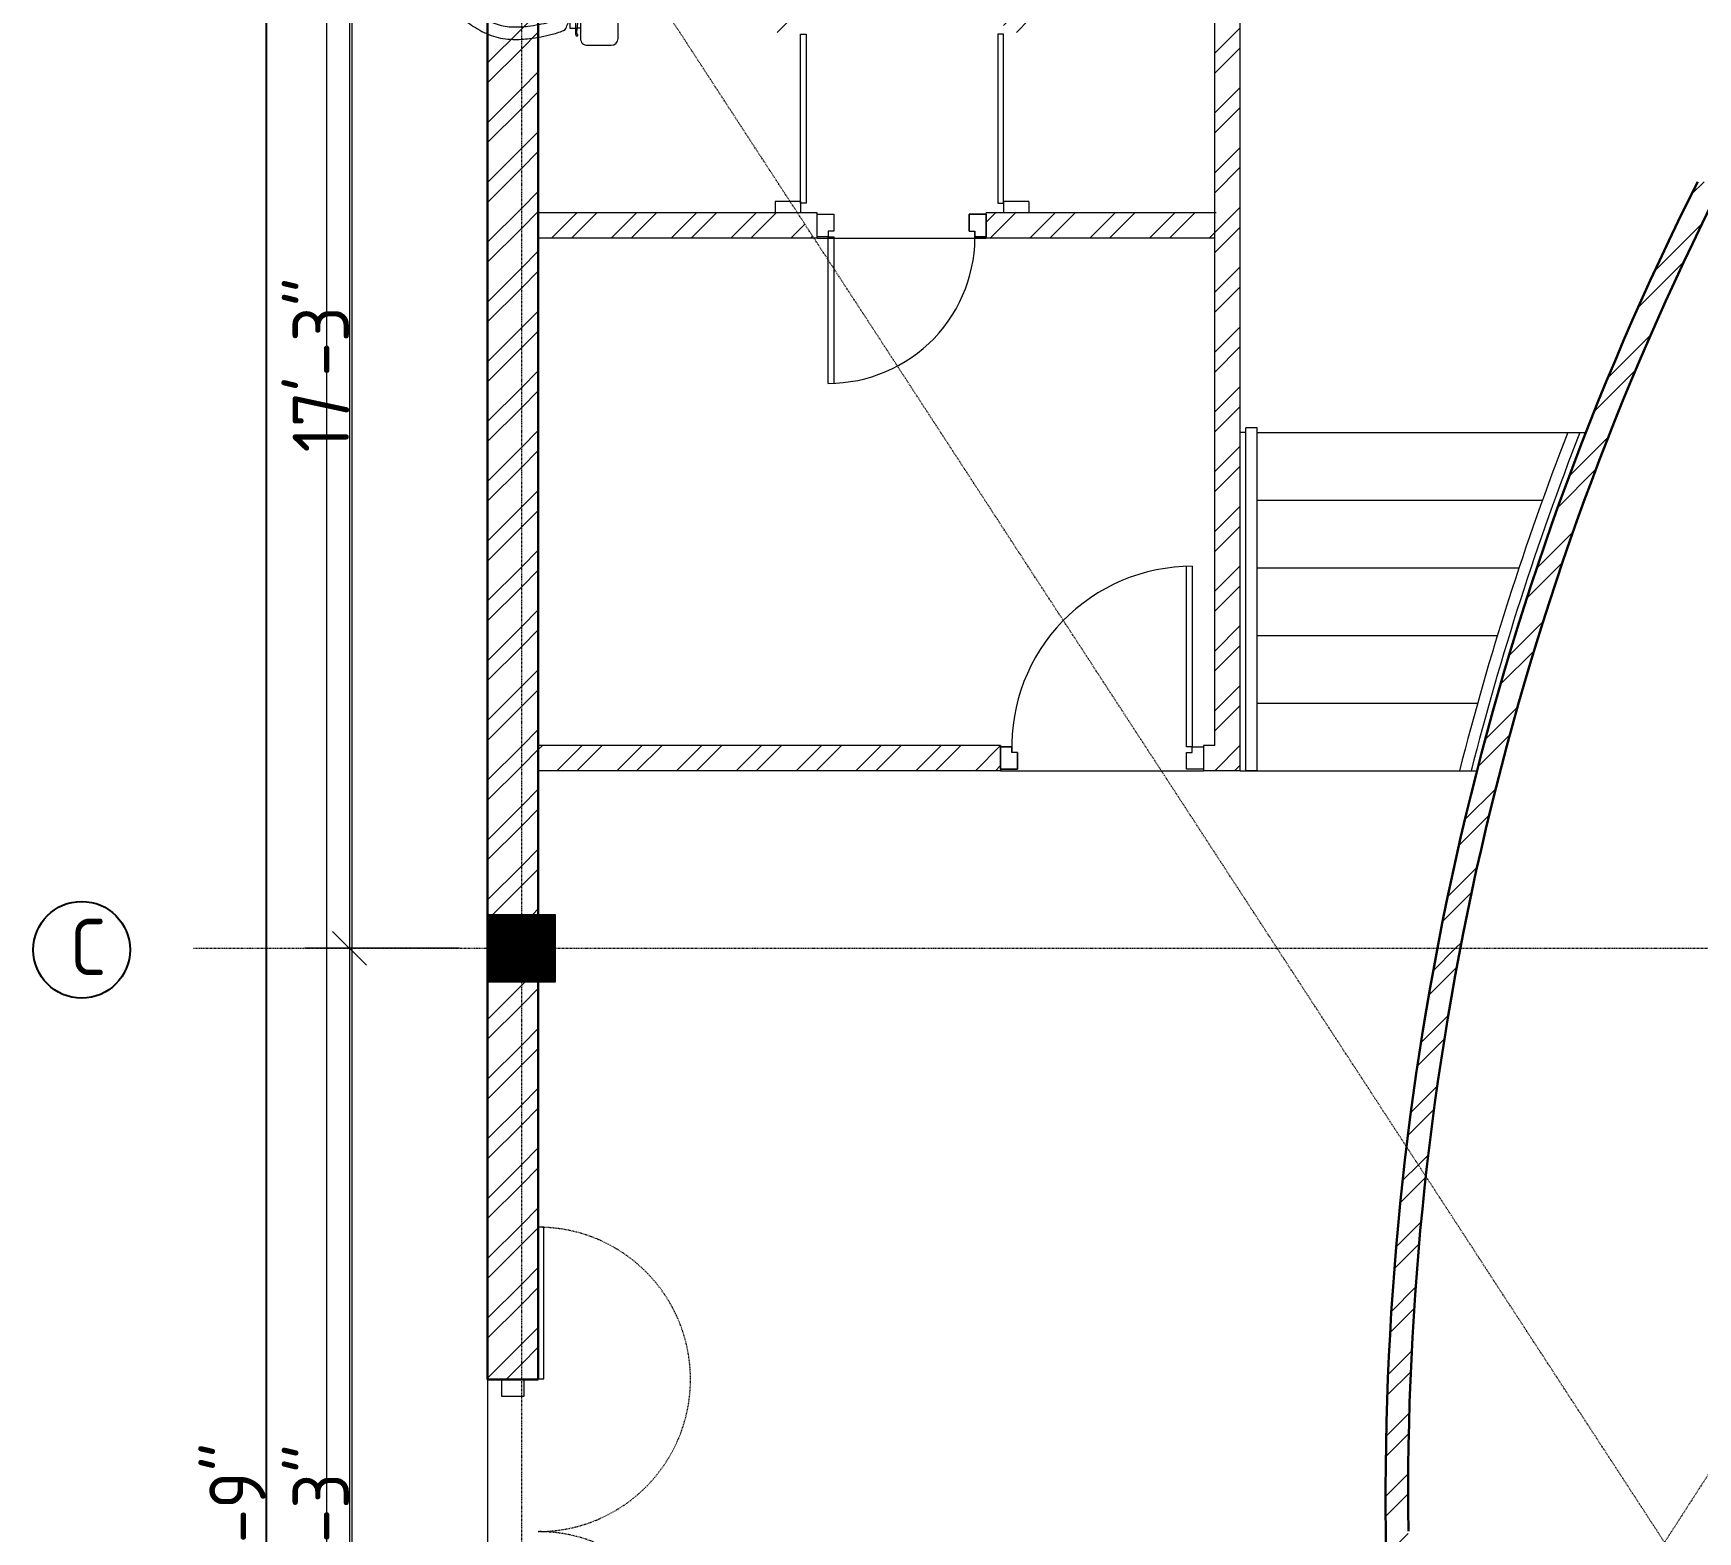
# Model space of a CAD drawing. Extents: x -95606 to 113309, y -42160 to -940.
# Drawn here: x -42601.6 to -42306.3, y -18558.1 to -18292.3 of the extents above; entities that cross this region are included whole.
import ezdxf

# ---------------------------------------------------------------- set-up
doc = ezdxf.new("R2010")
doc.units = 0
doc.header["$LTSCALE"] = 0.02
doc.header["$MEASUREMENT"] = 0
doc.header["$PDMODE"] = 3
doc.header["$PDSIZE"] = -2
for name, pattern in [('ACAD_ISO04W100', [30, 24, -3, 0, -3]), ('CENTERX2', [101.60000000000001, 63.5, -12.7, 12.7, -12.7]), ('DASHED', [0.75, 0.5, -0.25])]:
    doc.linetypes.add(name, pattern=pattern)
doc.layers.get('0').update_dxf_attribs({"linetype": 'CONTINUOUS'})
doc.layers.get('DEFPOINTS').update_dxf_attribs({"linetype": 'CONTINUOUS'})
for name, color, linetype, lineweight in [('DOOR WIN TEXT', 102, 'CONTINUOUS', 25), ('Hatch', 252, 'CONTINUOUS', 9), ('RBH BB WALL', 24, 'CONTINUOUS', 9), ('RBH CENTER LINE', 1, 'ACAD_ISO04W100', 13), ('RBH DIMENSIONS', 8, 'CONTINUOUS', 15), ('RBH HAND RAIL - 0.13', 131, 'CONTINUOUS', 13), ('RBH TEXT', 50, 'CONTINUOUS', 13), ('RBH TEXT FRAME', 90, 'CONTINUOUS', 25), ('RBH WALL - 0.13', 253, 'CONTINUOUS', 13), ('RBH WALL - 0.18', 252, 'CONTINUOUS', 18), ('RBH WALL - 0.30', 7, 'CONTINUOUS', 30), ('T', 15, 'CONTINUOUS', 9)]:
    doc.layers.add(name, color=color, linetype=linetype, lineweight=lineweight)
doc.layers.add('RBH DO & WIN', color=7, linetype='CONTINUOUS', lineweight=9, true_color=0x8a008a)
doc.layers.add('RBH STAIRCASE', color=7, linetype='CONTINUOUS', lineweight=15, true_color=0x287763)
doc.styles.get("Standard").update_dxf_attribs({"font": 'ISOCP'})
doc.dimstyles.new('RBH DIM 01', dxfattribs={"dimtxt": 10, "dimasz": 6, "dimexe": 8, "dimexo": 5, "dimgap": 0.09, "dimtad": 1, "dimdec": 0, "dimzin": 0, "dimdsep": 46, "dimlunit": 4, "dimtxsty": 'Standard', "dimblk": 'OBLIQUE', "dimcen": 0.09, "dimclrd": 4, "dimclre": 1, "dimclrt": 2, "dimadec": 0, "dimazin": 0, "dimtfac": 1, "dimtdec": 0, "dimtofl": 0, "dimtmove": 0, "dimatfit": 3, "dimldrblk": 'OPEN30', "dimfxl": 1, "dimtolj": 1, "dimtzin": 0, "dimlwd": -1, "dimlwe": -1, "dimarcsym": 0})
pattern_1 = [(45, (-411609.7357778816, -522238.592711931), (-5.303300858899106, 5.303300858899107), []), (45, (-411606.2002439816, -522238.592711931), (-5.303300858899106, 5.303300858899107), [])]

# ---------------------------------------------------------------- blocks, each defined once
blk = doc.blocks.new('_Oblique')
at = {"color": 0, "linetype": 'ByBlock', "lineweight": -2}
blk.add_line((-0.5, -0.5), (0.5, 0.5), dxfattribs=at)
blk = doc.blocks.new('*D945')
at = {"layer": 'DEFPOINTS', "color": 0, "lineweight": -2, "ltscale": 0.75, "transparency": 16777216}
for p in [(-42520.99600478176, -18247.60329317254), (-42545.47614968261, -18454.60329317254), (-42520.99600478176, -18454.60329317254)]:
    blk.add_point(p, dxfattribs=at)
at = {"layer": 'RBH DIMENSIONS', "color": 1, "ltscale": 0.75, "transparency": 16777216}
for p, q in [((-42525.99600478176, -18247.60329317254), (-42553.47614968261, -18247.60329317254)), ((-42525.99600478176, -18454.60329317254), (-42553.47614968261, -18454.60329317254))]:
    blk.add_line(p, q, dxfattribs=at)
at = {"layer": 'RBH DIMENSIONS', "color": 4, "ltscale": 0.75, "transparency": 16777216}
blk.add_line((-42545.47614968261, -18247.60329317254), (-42545.47614968261, -18454.60329317254), dxfattribs=at)
at = {"layer": 'RBH DIMENSIONS', "color": 4, "ltscale": 0.75, "transparency": 16777216, "xscale": 6, "yscale": 6, "zscale": 6}
for p, rotation in [((-42545.47614968261, -18247.60329317254), 90), ((-42545.47614968261, -18454.60329317254), 270)]:
    blk.add_blockref('_Oblique', p, dxfattribs=dict(at, rotation=rotation))
at = {"layer": 'RBH DIMENSIONS', "color": 2, "ltscale": 0.75, "transparency": 16777216, "insert": (-42550.5661496826, -18351.10329317255), "char_height": 10, "attachment_point": 5, "rotation": 90}
blk.add_mtext('\\A1;17\'-3"', dxfattribs=at)
blk = doc.blocks.new('_Open30')
at = {"color": 0, "linetype": 'ByBlock', "lineweight": -2}
for p, q in [((-1, 0.26794919), (0, 0)), ((0, 0), (-1, -0.26794919)), ((0, 0), (-1, 0))]:
    blk.add_line(p, q, dxfattribs=at)
blk = doc.blocks.new('*D946')
at = {"layer": 'DEFPOINTS', "color": 0, "lineweight": -2, "ltscale": 0.75, "transparency": 16777216}
for p in [(-42520.99600478176, -18454.60329317254), (-42545.47614968261, -18661.60329317254), (-42520.99600478176, -18661.60329317254)]:
    blk.add_point(p, dxfattribs=at)
at = {"layer": 'RBH DIMENSIONS', "color": 1, "ltscale": 0.75, "transparency": 16777216}
for p, q in [((-42525.99600478176, -18454.60329317254), (-42553.47614968261, -18454.60329317254)), ((-42525.99600478176, -18661.60329317254), (-42553.47614968261, -18661.60329317254))]:
    blk.add_line(p, q, dxfattribs=at)
at = {"layer": 'RBH DIMENSIONS', "color": 4, "ltscale": 0.75, "transparency": 16777216}
blk.add_line((-42545.47614968261, -18454.60329317254), (-42545.47614968261, -18661.60329317254), dxfattribs=at)
at = {"layer": 'RBH DIMENSIONS', "color": 4, "ltscale": 0.75, "transparency": 16777216, "xscale": 6, "yscale": 6, "zscale": 6}
for p, rotation in [((-42545.47614968261, -18454.60329317254), 90), ((-42545.47614968261, -18661.60329317254), 270)]:
    blk.add_blockref('_Oblique', p, dxfattribs=dict(at, rotation=rotation))
at = {"layer": 'RBH DIMENSIONS', "color": 2, "ltscale": 0.75, "transparency": 16777216, "insert": (-42550.5661496826, -18558.10329317255), "char_height": 10, "attachment_point": 5, "rotation": 90}
blk.add_mtext('\\A1;17\'-3"', dxfattribs=at)
blk = doc.blocks.new('*D950')
at = {"layer": 'DEFPOINTS', "color": 0, "lineweight": -2, "ltscale": 0.75, "transparency": 16777216}
for p in [(-42557.07311181848, -18247.60329317254), (-42560.26094767994, -18868.60329317254), (-42557.07311181848, -18868.60329317254)]:
    blk.add_point(p, dxfattribs=at)
at = {"layer": 'DOOR WIN TEXT', "color": 1, "ltscale": 0.75, "transparency": 16777216}
for p, q in [((-42562.07311181848, -18247.60329317254), (-42568.26094767994, -18247.60329317254)), ((-42562.07311181848, -18868.60329317254), (-42568.26094767994, -18868.60329317254))]:
    blk.add_line(p, q, dxfattribs=at)
at = {"layer": 'DOOR WIN TEXT', "color": 4, "ltscale": 0.75, "transparency": 16777216}
blk.add_line((-42560.26094767994, -18247.60329317254), (-42560.26094767994, -18868.60329317254), dxfattribs=at)
at = {"layer": 'DOOR WIN TEXT', "color": 4, "ltscale": 0.75, "transparency": 16777216, "xscale": 6, "yscale": 6, "zscale": 6}
for p, rotation in [((-42560.26094767994, -18247.60329317254), 90), ((-42560.26094767994, -18868.60329317254), 270)]:
    blk.add_blockref('_Oblique', p, dxfattribs=dict(at, rotation=rotation))
at = {"layer": 'DOOR WIN TEXT', "color": 2, "ltscale": 0.75, "transparency": 16777216, "insert": (-42565.35094767993, -18558.10329317255), "char_height": 10, "attachment_point": 5, "rotation": 90}
blk.add_mtext('\\A1;51\'-9"', dxfattribs=at)
blk = doc.blocks.new('DW1')
at = {"layer": 'RBH DO & WIN', "ltscale": 0.75}
for points in [[(0, 2), (3, 2), (3, -2), (0, -2)], [(54, 2), (51, 2), (51, -2), (54, -2)], [(-0.1288510268204845, -4.500000000058208), (-0.1288510268204845, -5.500000000058208), (-27, -5.500000000058208), (-27, -4.500000000058208)], [(54.12885102682048, -4.500000000058208), (54.12885102682048, -5.500000000058208), (81, -5.500000000058208), (81, -4.500000000058208)]]:
    blk.add_lwpolyline(points, close=True, dxfattribs=at)
at = {"layer": 'RBH DO & WIN', "linetype": 'DASHED', "ltscale": 0.15}
for centre in [(0, -4.500000000058208), (54, -4.500000000058208)]:
    blk.add_arc(centre, 27, 180, 0, dxfattribs=at)
blk = doc.blocks.new('WC')
at = {"layer": 'T', "color": 20, "linetype": 'Continuous'}
blk.add_lwpolyline([(5.185914871772638, -7.487984849098211), (5.185914871772638, -5.592378769189053), (3.550270554255348, -5.592378769189053, 0.0305233690984547), (5.4386653411334, -4.740034718662172, 0.0547400935511321), (6.261389080953903, -2.484506639038954, 0.0276815532615558), (7.012927671285524, 1.530480482173516, 0.0379064816251762), (7.173784738965423, 4.511045378399103, 0.0718291389595183), (6.597054907927031, 7.968788086524, 0.07159889264581099), (5.062240501831638, 11.13285129502492, 0.0316332895777253), (3.449414756795248, 13.29372066599171, 0.1104652710986022), (1.542048538502513, 14.56969043948084, 0.072609613058966), (0.4145795971476219, 14.7913590887747, 0.0240610733113487), (-0.4795404054652864, 14.8240629685788, 0.0240610733113488), (-1.373660408078194, 14.7913590887747, 0.072609613058966), (-2.501129349429447, 14.56969043948084, 0.0502769354611629), (-3.978556810250212, 13.7293314425624, 0.0718777976286563), (-5.948142554372224, 11.13285129502492, 0.07159889264581099), (-7.482956960467617, 7.968788086524, 0.0718291389595183), (-8.059686791509648, 4.511045378399103, 0.0379064816251762), (-7.898829723829748, 1.530480482173516, 0.027681553261556), (-7.147291133479938, -2.484506639038954, 0.0547400935511745), (-6.324567393673988, -4.740034718663082, 0.0305233690984476), (-4.436172606781382, -5.592378769189053), (-6.071816924295035, -5.592378769189053), (-6.071816924295035, -6.591743343107737)], format="xyb", dxfattribs=at)
at = {"layer": 'T', "color": 15, "linetype": 'Continuous'}
blk.add_lwpolyline([(4.815718880027362, 1.817051685689875, 0.0379064816252289), (4.958496132518575, 4.462610708472312, 0.0718291389590164), (4.485969481133452, 7.295610659800332, 0.0715988926463217), (3.226707508000345, 9.891614752026724, 0.0868619999494411), (1.939920170180357, 11.65888144056134, 0.1101547250443407), (1.026778147940149, 12.41461597400666, 0.0606315937992031), (-0.4795404054652864, 12.60208791376226, 0.0606315937992031), (-1.985858958870721, 12.41461597400666, 0.1647116893850715), (-3.026634467930762, 11.65888144056134, 0.0570579070422738), (-4.112609560540931, 10.06464330845028, 0.0444558028881388), (-5.371871533659487, 7.295610659800332, 0.0718291389590164), (-5.8443981850628, 4.462610708472312, 0.0379064816252289), (-5.701620932553396, 1.817051685689875, 0.027681553261527), (-4.99518903094713, -1.956959420900602, 0.0547400935513346), (-4.338226023509832, -3.758048217583564, 0.0709025058760243), (-2.722718793099829, -4.203336587857847), (-0.4795404054652864, -4.203336587859666), (1.836816740573794, -4.203336587859666, 0.0709025058760243), (3.452323970983799, -3.758048217581746, 0.054740093551292), (4.109286978402906, -1.956959420901512, 0.0276815532615271)], format="xyb", close=True, dxfattribs=at)
at = {"layer": 'T', "color": 20, "linetype": 'Continuous'}
for points in [[(0.9687650310429488, 0, 0.0590191261804286), (0.840271205803674, 1.084786038702986, 0.0725853768580368), (0.5096370894957545, 1.910860540629983, 0.1066643080517607), (-0.0506469423139606, 2.526744483466245, 0.1562815144078775), (-0.5987958138334762, 2.702364892362311, 0.1562815144078204), (-1.146944685374819, 2.526744483467155, 0.1066643080520516), (-1.707228717184534, 1.910860540629983, 0.0725853768579117), (-2.037862833474264, 1.084786038706624, 0.059019126180507), (-2.166356658713539, 0, 0.0590191261806033), (-2.037862833474264, -1.084786038705715, 0.0725853768582857), (-1.707228717184534, -1.910860540630892, 0.1066643080517848), (-1.146944685374819, -2.526744483468064, 0.1562815144076592), (-0.5987958138334762, -2.70236489236322, 0.1562815144080388), (-0.0506469423139606, -2.526744483467155, 0.1066643080520273), (0.5096370894957545, -1.910860540630892, 0.0725853768577877), (0.840271205803674, -1.084786038704805, 0.0590191261803645)], [(-7.896895772498738, -14.15304770960665), (-0.4795404054652864, -14.15304770960665), (7.157357536549625, -14.15304770960665, 0.4142135623730306), (8.369540339352625, -12.94086490680547), (8.369540339352625, -8.700167651898482, 0.4579617922720282), (7.4027238557087, -7.487984849098211), (-0.4795404054652864, -7.487984849098211), (-7.922713216832108, -7.487984849098211, 0.4186478146182976), (-9.1090785752981, -8.700167651898482), (-9.1090785752981, -12.94086490680547, 0.4142135623730306)]]:
    blk.add_lwpolyline(points, format="xyb", close=True, dxfattribs=at)
for points in [[(-3.719290304057267, -7.501733849440824), (-3.719290304057267, -6.591743343107737), (-7.086874287653245, -6.591743343107737), (-7.399695656121821, -6.737991817339207), (-7.42576410347965, -6.997989104864246), (-7.204182300834418, -7.030488765803965), (-7.099908511333977, -6.89236520680879), (-6.774052919184669, -6.827365884925711), (-4.631685962086976, -7.046738596273826), (-4.631685962086976, -7.485484018971873)], [(-6.071816924295035, -7.487984849098211), (-6.071816924295035, -6.951312819431223)], [(-4.934620047873522, -7.026665615950151), (-4.934620047873522, -7.487984849098211)]]:
    blk.add_lwpolyline(points, dxfattribs=at)
blk = doc.blocks.new('BGT')
at = {"layer": 'RBH BB WALL'}
for p, q in [((0, 24), (0, 27)), ((0, 27), (4, 27)), ((0, 27), (0, 24)), ((3.999999998835847, 27), (0, 27)), ((4, 27), (3.999999999126885, 25.00000000029104)), ((3.999999999708962, 25.00000000029104), (3.999999998835847, 27)), ((3, 24), (0, 24)), ((0, 24), (3, 24)), ((3, 24), (3, 24.99999999988358)), ((3, 24.99999999988358), (3.999999999534339, 25.00000000029104)), ((0, -3), (0, 0)), ((0, 0), (3, 0)), ((3, 0), (3, -1)), ((3, -1), (3.999999999534339, -1.000000000349246)), ((3.999999999534339, -1.000000000349246), (3.999999999534339, -4.074536263942719e-10)), ((3.999999999534339, -4.074536263942719e-10), (30, -4.074536263942719e-10)), ((3.999999999534339, -1.000000000349246), (3.999999998835847, -3)), ((30.01922366238432, -0.9999999983119778), (3.999999999534339, -0.9999999892315827)), ((3.999999998835847, -3), (0, -3))]:
    blk.add_line(p, q, dxfattribs=at)
blk.add_arc((3.999999999534339, -1.000000000349246), 26.0192236628487, 6.670106611340577e-09, 92.20259816163764, dxfattribs=at)
blk = doc.blocks.new('HT')
at = {"layer": 'RBH BB WALL'}
for p, q in [((-3, 0), (0, 0)), ((-3, -3.999999998719431), (-3, 0)), ((0, 0), (0, -2.999999999767169)), ((29.99999999988358, 9.313225746154785e-10), (32.99999999988358, 9.313225746154785e-10)), ((29.99999999988358, -2.999999999068677), (29.99999999988358, 9.313225746154785e-10)), ((32.99999999988358, 9.313225746154785e-10), (29.99999999988358, 9.313225746154785e-10)), ((29.99999999988358, 9.313225746154785e-10), (29.99999999988358, -2.999999999068677)), ((32.99999999988358, 9.313225746154785e-10), (32.99999999988358, -3.999999999068677)), ((32.99999999988358, -3.99999999802094), (32.99999999988358, 9.313225746154785e-10)), ((-1.000000000349246, -3.999999999534339), (-3, -3.999999998719431)), ((0, -2.999999999767169), (-1.000000000116415, -2.999999999767169)), ((-1.000000000116415, -2.999999999767169), (-1.000000000349246, -3.999999999534339)), ((-1.000000000349246, -3.999999999534339), (-3.492459654808044e-10, -3.999999999534339)), ((-1.000000000349246, -36.01562118687434), (-0.9999999891733751, -3.999999999534339)), ((-3.492459654808044e-10, -3.999999999534339), (-3.492459654808044e-10, -35.99999999970896)), ((29.99999999988358, -2.999999999068677), (30.99999999988358, -2.999999999068677)), ((30.99999999988358, -2.999999999068677), (31.00000000017462, -3.999999998719431)), ((32.99999999988358, -3.999999999068677), (31.00000000017462, -3.999999998311978)), ((31.00000000017462, -3.999999998719431), (32.99999999988358, -3.99999999802094))]:
    blk.add_line(p, q, dxfattribs=at)
blk.add_arc((-1.000000000349246, -3.999999999417923), 32.01562118749514, 270, 1.789910608766917, dxfattribs=at)

msp = doc.modelspace()

# ---------------------------------------------------------------- hatches: boundary and pattern name
at = {"layer": 'Hatch', "ltscale": 0.75}
h = msp.add_hatch(dxfattribs=at)
h.set_pattern_fill('ANSI32', color=256, scale=20)
h.set_pattern_definition(pattern_1)
h.paths.add_polyline_path([(-42215.99600478187, -18247.60329317254), (-42508.99600478176, -18247.60329317254), (-42508.99600478176, -18250.60329317254), (-42469.99600478176, -18250.60329317254), (-42469.99600478176, -18292.10329317254), (-42465.49600478176, -18292.10329317254), (-42465.49600478176, -18250.60329317254), (-42429.49600478176, -18250.60329317254), (-42429.49600478176, -18292.10329317248), (-42424.99600478176, -18292.10329317248), (-42424.99600478176, -18250.60329317254), (-42391.99600478176, -18250.60329317254), (-42391.99600478176, -18418.60329317248), (-42393.99600478176, -18418.60329317248), (-42393.99600478176, -18423.10329317248), (-42387.49600478176, -18423.10329317248), (-42387.49600478176, -18250.60329317254), (-42215.99600478187, -18250.60329317254)])
h = msp.add_hatch(dxfattribs=at)
h.set_pattern_fill('ANSI32', color=256, scale=20)
h.set_pattern_definition(pattern_1)
h.paths.add_polyline_path([(-42514.99600478176, -18253.60329317254), (-42520.99600478176, -18253.60329317254), (-42520.99600478176, -18448.60329317254), (-42514.99600478176, -18448.60329317254)])
h = msp.add_hatch(dxfattribs=at)
h.set_pattern_fill('ANSI32', color=256, scale=20)
h.set_pattern_definition(pattern_1)
h.paths.add_polyline_path([(-42511.99600478176, -18253.60329317254), (-42514.99600478176, -18253.60329317254), (-42514.99600478176, -18448.60329317254), (-42511.99600478176, -18448.60329317254)])
h = msp.add_hatch(dxfattribs=at)
h.set_pattern_fill('ANSI32', color=256, scale=20)
h.set_pattern_definition(pattern_1)
edge = h.paths.add_edge_path()
edge.add_line((-42248.99600478176, -18318.60329314768), (-42306.34197002721, -18318.60329314763))
edge.add_arc((-41843.08917165113, -18551.75985183979), 518.6184879701481, 153.2837470653468, 169.2025705299163)
edge.add_line((-42352.52585974139, -18454.60329317254), (-42348.45319022455, -18454.60329317254))
edge.add_arc((-41843.08917165124, -18551.75985184014), 514.6184879701613, 153.5578454749396, 169.1176249655437, ccw=False)
edge.add_line((-42303.87052953029, -18322.60329314757), (-42248.99600478176, -18322.60329314763))
edge.add_line((-42248.99600478176, -18322.60329314763), (-42248.99600478176, -18318.60329314768))
h = msp.add_hatch(dxfattribs=at)
h.set_pattern_fill('ANSI32', color=256, scale=20)
h.set_pattern_definition(pattern_1)
h.paths.add_polyline_path([(-42466.03276948766, -18324.10329317248), (-42511.99600478176, -18324.10329317248), (-42511.99600478176, -18328.60329317254), (-42463.09894595826, -18328.60329317248)])
h = msp.add_hatch(dxfattribs=at)
h.set_pattern_fill('ANSI32', color=256, scale=20)
h.set_pattern_definition(pattern_1)
h.paths.add_polyline_path([(-42391.99600478176, -18324.10329317242), (-42432.55433418277, -18324.10329317248), (-42432.55433418277, -18324.35329317306), (-42432.55433418277, -18328.60329317248), (-42391.99600478176, -18328.60329317248)], flags=17)
h = msp.add_hatch(dxfattribs=at)
h.set_pattern_fill('ANSI32', color=256, scale=20)
h.set_pattern_definition(pattern_1)
h.paths.add_polyline_path([(-42429.99600478164, -18418.60329317248), (-42511.99600478176, -18418.60329317254), (-42511.99600478176, -18423.10329317254), (-42429.99600478176, -18423.10329317248)])
h = msp.add_hatch(dxfattribs=at)
h.set_pattern_fill('ANSI32', color=256, scale=20)
h.set_pattern_definition(pattern_1)
edge = h.paths.add_edge_path()
edge.add_line((-42348.45319022455, -18454.60329317254), (-42352.52585974139, -18454.60329317254))
edge.add_arc((-41843.0891716499, -18551.75985184014), 518.6184879714148, 169.2025705299037, 173.1401371597019)
edge.add_line((-42357.99500328647, -18489.81535561644), (-42354.57473620052, -18495.06147956783))
edge.add_arc((-41843.08917165083, -18551.75985183932), 514.6184879704074, 169.1176249656414, 173.6745649474669, ccw=False)
h = msp.add_hatch(dxfattribs=at)
h.set_pattern_fill('ANSI32', color=256, scale=20)
h.set_pattern_definition(pattern_1)
h.paths.add_polyline_path([(-42514.99600478176, -18460.60329317254), (-42520.99600478176, -18460.60329317254), (-42520.99600478176, -18531.10329317254), (-42514.99600478176, -18531.10329317254)])
h = msp.add_hatch(dxfattribs=at)
h.set_pattern_fill('ANSI32', color=256, scale=20)
h.set_pattern_definition(pattern_1)
h.paths.add_polyline_path([(-42511.99600478176, -18460.60329317254), (-42514.99600478176, -18460.60329317254), (-42514.99600478176, -18531.10329317254), (-42511.99600478176, -18531.10329317254)])
h = msp.add_hatch(dxfattribs=at)
h.set_pattern_fill('ANSI32', color=256, scale=20)
h.set_pattern_definition(pattern_1)
edge = h.paths.add_edge_path()
edge.add_line((-42354.57473620052, -18495.06147956783), (-42357.99500328647, -18489.81535561644))
edge.add_arc((-41843.08917165048, -18551.75985184031), 518.6184879708572, 173.1401371596751, 180.7008263059729)
edge.add_arc((-41843.0891716513, -18564.44673450505), 518.6184879700218, 179.2991736941996, 187.2987717925452)
edge.add_line((-42357.50538018312, -18630.33376254588), (-42354.12310052897, -18625.08097974967))
edge.add_arc((-41843.08917165142, -18564.44673450494), 514.6184879699042, 179.293726072844, 186.7665176877197, ccw=False)
edge.add_arc((-41843.08917165142, -18551.75985184026), 514.6184879699264, 173.6745649473567, 180.7062739273505, ccw=False)
at = {"layer": 'RBH DIMENSIONS'}
h = msp.add_hatch(dxfattribs=at)
h.set_pattern_fill('ANSI31', color=6)
h.set_pattern_definition([(45, (-411938.7160235614, -520549.7002727318), (-0.08838834764831843, 0.08838834764831845), [])])
h.paths.add_polyline_path([(-42520.99600478176, -18448.60329317254), (-42520.99600478176, -18460.60329317254), (-42508.99600478176, -18460.60329317254), (-42508.99600478176, -18448.60329317254)])

# ---------------------------------------------------------------- linework, layer by layer
at = {"layer": 'RBH CENTER LINE', "linetype": 'CENTERX2', "ltscale": 0.12}
for p, q in [((-42514.99600478176, -18187.33983818301), (-42514.99600478176, -18996.79056160913)), ((-42112.99600478176, -18250.60329317254), (-42508.99600478176, -18865.60329317254)), ((-42112.99600478176, -18865.6032931726), (-42511.99600478176, -18253.60329317254)), ((-42573.16050255754, -18454.60329317254), (-40815.45717651177, -18454.60329317254))]:
    msp.add_line(p, q, dxfattribs=at)
at = {"layer": 'RBH DIMENSIONS', "ltscale": 0.75}
msp.add_lwpolyline([(-42520.99600478176, -18448.60329317254), (-42508.99600478176, -18448.60329317254), (-42508.99600478176, -18460.60329317254), (-42520.99600478176, -18460.60329317254)], close=True, dxfattribs=at)
msp.add_lwpolyline([(-42520.99600478176, -18448.60329317254), (-42508.99600478176, -18448.60329317254), (-42508.99600478176, -18460.60329317254), (-42520.99600478176, -18460.60329317254)], close=True, dxfattribs=at)
msp.add_lwpolyline([(-42520.99600478176, -18448.60329317254), (-42508.99600478176, -18448.60329317254), (-42508.99600478176, -18460.60329317254), (-42520.99600478176, -18460.60329317254)], close=True, dxfattribs=at)
at = {"layer": 'RBH HAND RAIL - 0.13', "ltscale": 5}
for p, q in [((-42386.49600478176, -18423.10329314757), (-42386.49600478176, -18362.28202078065)), ((-42384.49600478176, -18362.28202078065), (-42386.49600478176, -18362.28202078065)), ((-42384.49600478176, -18423.10329314757), (-42384.49600478176, -18362.28202078065))]:
    msp.add_line(p, q, dxfattribs=at)
for radius, start, end in [(521.618487970205, 158.7968781884908, 165.7207081148066), (519.618487970205, 158.7113015206556, 165.6645735443878)]:
    msp.add_arc((-41843.08917165113, -18551.75985181505), radius, start, end, dxfattribs=at)
at = {"layer": 'RBH STAIRCASE', "ltscale": 5}
for p, q in [((-42386.49600478176, -18363.10329317248), (-42387.49600478176, -18363.10329317248)), ((-42384.49600478182, -18363.10329317248), (-42326.17698865362, -18363.10329317254)), ((-42384.49600478176, -18375.10329317248), (-42333.88272018342, -18375.1032931726)), ((-42384.49600478176, -18387.10329317242), (-42338.03771916726, -18387.10329317248)), ((-42384.49600478182, -18399.10329317242), (-42341.86950616296, -18399.10329317248)), ((-42384.4960047817, -18411.10329317254), (-42345.38547813085, -18411.10329317254)), ((-42387.49600478176, -18423.10329317248), (-42345.49600478176, -18423.10329317248))]:
    msp.add_line(p, q, dxfattribs=at)
at = {"layer": 'RBH TEXT FRAME'}
msp.add_circle((-42592.99286445051, -18454.87891515145), 8.578478036564773, dxfattribs=at)
at = {"layer": 'RBH WALL - 0.13', "lineweight": 5, "ltscale": 0.75}
for p, q in [((-42391.99600478176, -18418.60329317254), (-42391.99600478176, -18250.60329317254)), ((-42387.49600478176, -18423.10329317248), (-42387.49600478176, -18250.60329317254)), ((-42462.55433418277, -18324.10329317248), (-42511.77076843283, -18324.10329317248)), ((-42465.49600478176, -18322.10329317248), (-42469.99600478176, -18322.10329317242)), ((-42469.99600478176, -18322.10329317254), (-42469.99600478176, -18324.10329317254)), ((-42465.49600478176, -18322.10329317254), (-42465.49600478176, -18324.10329317254)), ((-42462.55433418277, -18328.60329317248), (-42462.55433418277, -18324.10329317248)), ((-42391.77076843283, -18324.10329317242), (-42432.55433418277, -18324.10329317248)), ((-42432.55433418271, -18328.60329317248), (-42432.55433418271, -18324.10329317236)), ((-42424.99600478176, -18322.10329317248), (-42429.49600478176, -18322.10329317242)), ((-42429.49600478176, -18322.10329317254), (-42429.49600478176, -18324.10329317254)), ((-42424.99600478176, -18322.10329317254), (-42424.99600478176, -18324.10329317254)), ((-42462.55433418277, -18328.60329317248), (-42511.99600478182, -18328.60329317254)), ((-42462.55433418277, -18328.60329317248), (-42432.55433418271, -18328.60329317248)), ((-42391.99600478182, -18328.60329317248), (-42432.55433418271, -18328.60329317248)), ((-42429.99600478176, -18418.60329317248), (-42511.99600478176, -18418.60329317254)), ((-42429.99600478176, -18418.60329317248), (-42429.99600478176, -18423.10329317248)), ((-42391.99600478176, -18418.60329317248), (-42393.99600478176, -18418.60329317248)), ((-42393.99600478176, -18418.60329317248), (-42393.99600478176, -18423.10329317248)), ((-42429.99600478176, -18423.10329317248), (-42511.99600478176, -18423.10329317254)), ((-42429.99600478176, -18423.10329317248), (-42393.99600478176, -18423.10329317248)), ((-42387.49600478176, -18423.10329317248), (-42393.99600478176, -18423.10329317248)), ((-42384.49600478176, -18423.10329317248), (-42386.4960047817, -18423.10329317248))]:
    msp.add_line(p, q, dxfattribs=at)
for points in [[(-42465.49600478176, -18292.42336704214), (-42464.49600478176, -18292.42336704214), (-42464.49600478176, -18322.42336704214), (-42465.49600478176, -18322.42336704214)], [(-42429.49600478176, -18292.42336704214), (-42430.49600478176, -18292.42336704214), (-42430.49600478176, -18322.42336704214), (-42429.49600478176, -18322.42336704214)]]:
    msp.add_lwpolyline(points, close=True, dxfattribs=at)
at = {"layer": 'RBH WALL - 0.18', "ltscale": 0.75}
for p, q in [((-42549.49600478182, -18903.10329317254), (-42549.49600478176, -18159.10329317289)), ((-42544.99600478176, -18898.60329317248), (-42544.99600478182, -18163.60329317283)), ((-42520.99600478176, -18531.10329317254), (-42520.99600478176, -18585.10329317254))]:
    msp.add_line(p, q, dxfattribs=at)
at = {"layer": 'RBH WALL - 0.30', "ltscale": 0.75}
for p, q in [((-42520.99600478176, -18531.10329317248), (-42520.99600478176, -18241.60329317254)), ((-42511.99600478176, -18448.60329317254), (-42511.99600478176, -18253.60329317254)), ((-42511.99600478176, -18531.10329317254), (-42511.99600478176, -18460.60329317254)), ((-42520.99600478176, -18531.10329317254), (-42511.99600478176, -18531.10329317254))]:
    msp.add_line(p, q, dxfattribs=at)
for centre, radius, start, end in [((-41843.08917165113, -18551.75985183996), 518.618487970205, 153.2837470685743, 180.7008263072908), ((-41843.08917165113, -18551.75985183996), 514.618487970205, 153.5578454778944, 180.7008263072908), ((-41843.08917165113, -18564.44673450511), 518.618487970205, 179.2991736927092, 206.7162529314257)]:
    msp.add_arc(centre, radius, start, end, dxfattribs=at)

# ---------------------------------------------------------------- block references
at = {"layer": 'DOOR WIN TEXT', "rotation": 90}
msp.add_blockref('DW1', (-42516.4960047817, -18585.10329317254), dxfattribs=at)
at = {"layer": 'RBH WALL - 0.13', "lineweight": 5, "ltscale": 0.75}
for name, p, rotation in [('WC', (-42511.99600478176, -18285.29154976509), 90), ('BGT', (-42459.55433418277, -18324.35329317306), 270), ('HT', (-42396.99600478176, -18422.85329317184), 180)]:
    msp.add_blockref(name, p, dxfattribs=dict(at, rotation=rotation))

# ---------------------------------------------------------------- texts
at = {"layer": 'RBH TEXT', "insert": (-42604.65535384884, -18449.38138045108), "char_height": 10, "attachment_point": 1}
msp.add_mtext_dynamic_manual_height_columns('\\pi9.5932;C', width=23.652444724401, gutter_width=1, heights=[0], dxfattribs=at)

# ---------------------------------------------------------------- dimensions: what is measured, and where the dimension line sits
at = {"layer": 'DOOR WIN TEXT', "ltscale": 0.75}
dim = msp.add_linear_dim(base=(-42560.26094767994, -18868.60329317254), p1=(-42557.07311181848, -18247.60329317254), p2=(-42557.07311181848, -18868.60329317254), angle=90, dimstyle='RBH DIM 01', dxfattribs=at)
dim.commit()
dim.dimension.update_dxf_attribs({"geometry": '*D950', "text_midpoint": (-42565.35094767993, -18558.10329317255)})
at = {"layer": 'RBH DIMENSIONS', "ltscale": 0.75}
for base, p1, p2, picture, middle in [((-42545.47614968261, -18454.60329317254), (-42520.99600478176, -18247.60329317254), (-42520.99600478176, -18454.60329317254), '*D945', (-42550.5661496826, -18351.10329317255)), ((-42545.47614968261, -18661.60329317254), (-42520.99600478176, -18454.60329317254), (-42520.99600478176, -18661.60329317254), '*D946', (-42550.5661496826, -18558.10329317255))]:
    dim = msp.add_linear_dim(base=base, p1=p1, p2=p2, angle=90, dimstyle='RBH DIM 01', dxfattribs=at)
    dim.commit()
    dim.dimension.update_dxf_attribs({"geometry": picture, "text_midpoint": middle})

doc.saveas('drawing.dxf')
